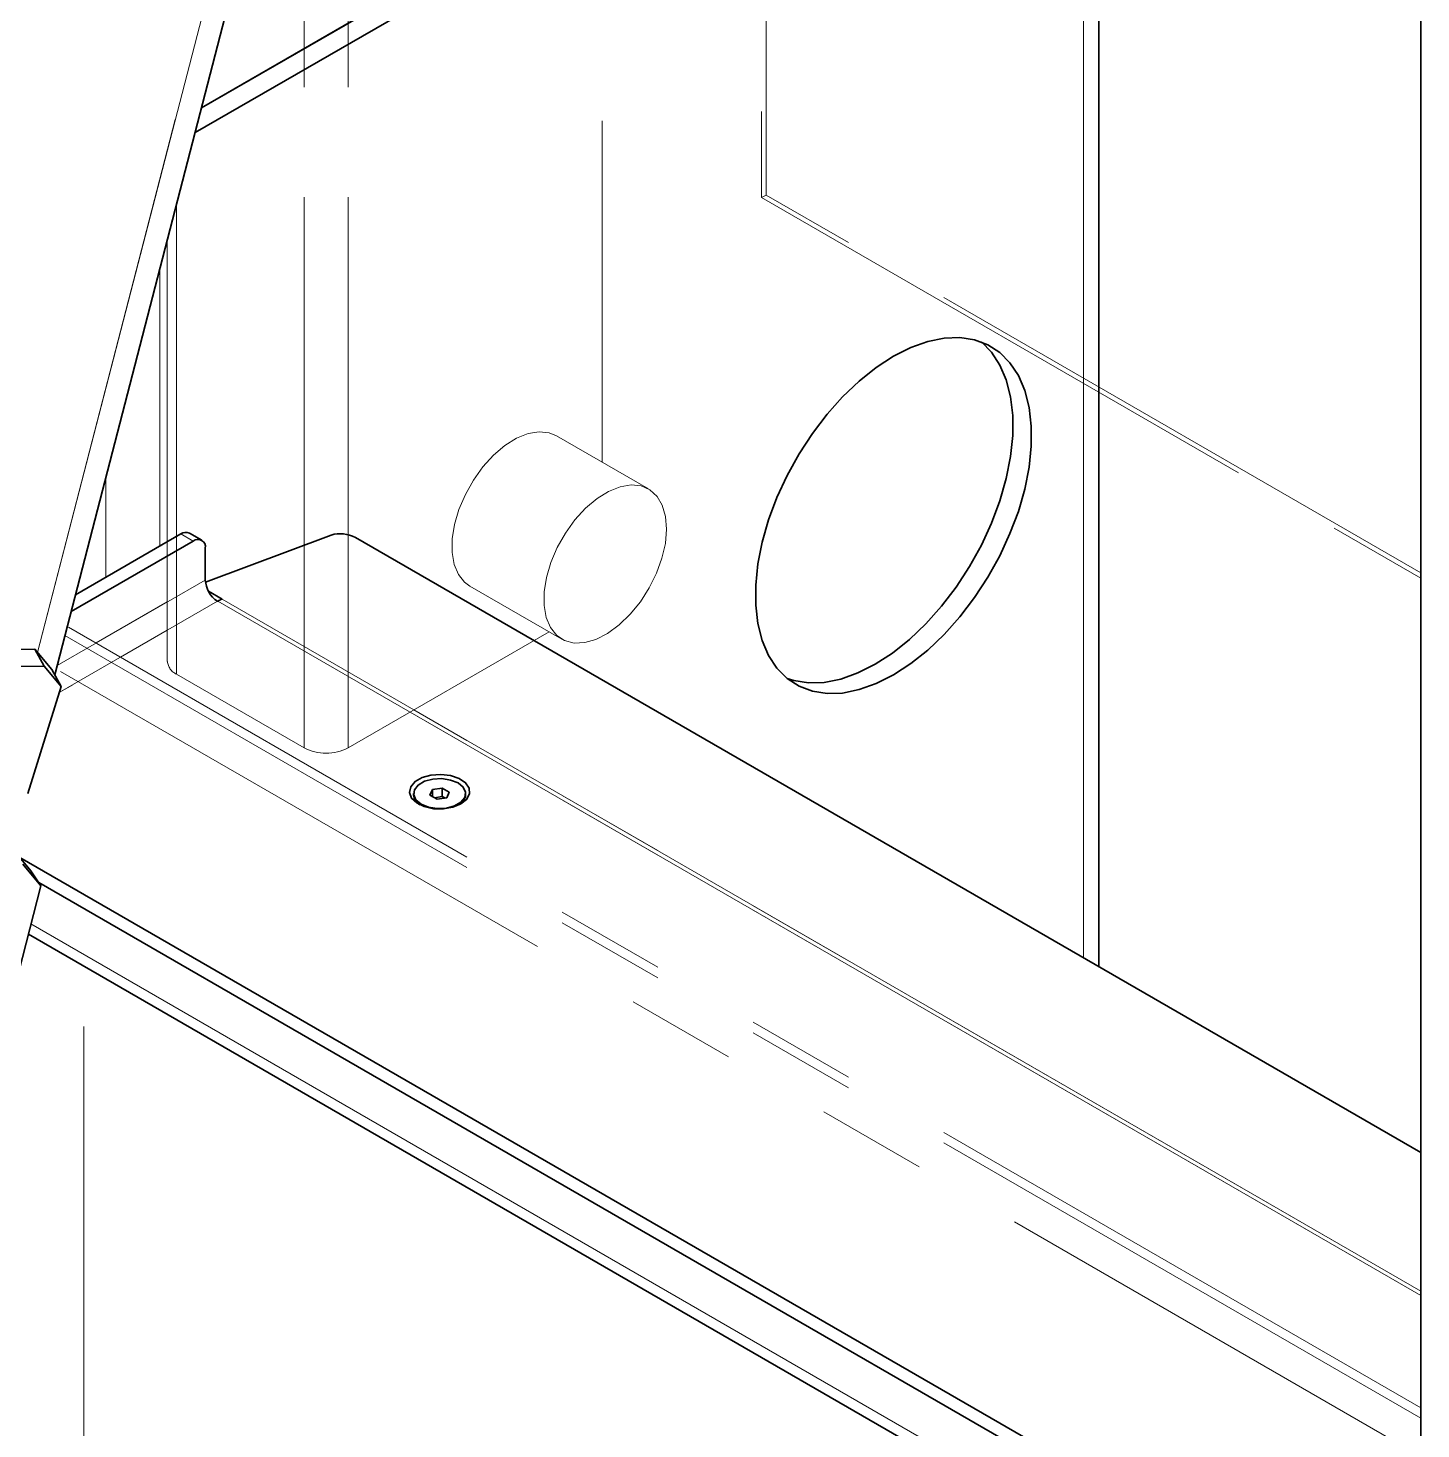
# Paper-space layout 'Blatt1' of a CAD drawing. Header units: millimetres. Extents: x 0 to 1189, y 0 to 841.
# Drawn here: x 591.85 to 607.91, y 113.46 to 129.61 of the extents above; entities that cross this region are included whole.
import ezdxf

# ---------------------------------------------------------------- set-up
doc = ezdxf.new("R2010")
doc.units = ezdxf.units.MM
doc.linetypes.add('PHANTOM', pattern=[12.7, 6.35, -1.27, 1.27, -1.27, 1.27, -1.27])

psp = doc.layouts.new('Blatt1')

# ---------------------------------------------------------------- linework, layer by layer
at = {"color": 7, "linetype": 'Continuous', "lineweight": 35}
for p, q in [((607.913, 172.867), (607.913, 84.419)), ((604.2, 118.787), (604.2, 134.563)), ((599.145, 131.747), (593.855, 128.693)), ((593.855, 128.693), (599.11, 131.726)), ((592.163, 122.151), (594.618, 131.645)), ((593.78, 128.405), (599.322, 131.604)), ((592.402, 123.077), (593.615, 123.777)), ((593.857, 123.705), (593.715, 123.787)), ((593.9, 123.223), (595.348, 123.765)), ((592.353, 122.885), (593.757, 123.695)), ((593.898, 123.614), (593.898, 123.246)), ((607.913, 116.643), (595.629, 123.735)), ((593.935, 123.116), (594.091, 123.026)), ((594.041, 123.002), (594.04, 123.001)), ((591.386, 122.441), (591.931, 122.447)), ((592.039, 122.252), (591.931, 122.447)), ((591.931, 122.447), (592.129, 122.213)), ((591.495, 122.245), (592.039, 122.252)), ((592.237, 122.018), (592.039, 122.252)), ((592.129, 122.213), (592.237, 122.018)), ((592.237, 122.018), (591.851, 120.785)), ((596.518, 120.83), (596.629, 120.847)), ((596.71, 120.8), (596.629, 120.847)), ((596.629, 120.749), (596.629, 120.847)), ((596.299, 120.783), (596.299, 120.767)), ((596.488, 120.766), (596.518, 120.83)), ((596.488, 120.766), (596.57, 120.719)), ((596.518, 120.749), (596.518, 120.83)), ((596.541, 120.736), (596.629, 120.749)), ((596.57, 120.719), (596.681, 120.736)), ((596.658, 120.733), (596.629, 120.749)), ((596.71, 120.8), (596.681, 120.736)), ((596.899, 120.767), (596.899, 120.783)), ((591.68, 120.143), (591.887, 119.894)), ((607.913, 110.722), (591.759, 120.048)), ((592.002, 119.721), (591.795, 119.971)), ((591.887, 119.894), (592.002, 119.721)), ((592.002, 119.721), (591.436, 117.531)), ((607.913, 110.559), (591.977, 119.759)), ((591.858, 119.162), (607.913, 109.893))]:
    psp.add_line(p, q, dxfattribs=at)
at = {"color": 7, "linetype": 'PHANTOM', "lineweight": 18}
for p, q in [((607.913, 172.867), (607.913, 84.419)), ((598.473, 141.243), (598.473, 124.605)), ((600.312, 141.35), (600.312, 127.656)), ((600.365, 127.686), (600.365, 141.34)), ((592.163, 122.151), (594.618, 131.645)), ((600.365, 127.686), (600.312, 127.656)), ((600.312, 127.656), (607.913, 123.267)), ((607.913, 123.329), (600.365, 127.686)), ((593.46, 127.169), (593.46, 122.307)), ((599.009, 124.296), (597.948, 124.909)), ((592.402, 123.077), (593.46, 123.688)), ((592.353, 122.885), (593.46, 123.524)), ((596.948, 123.176), (598.009, 122.564)), ((607.913, 113.702), (592.321, 122.703)), ((597.862, 122.649), (595.546, 121.311)), ((607.913, 113.58), (592.28, 122.605)), ((607.913, 116.643), (597.687, 122.547)), ((591.386, 122.441), (591.931, 122.447)), ((592.039, 122.252), (591.931, 122.447)), ((591.931, 122.447), (592.129, 122.213)), ((591.495, 122.245), (592.039, 122.252)), ((592.237, 122.018), (592.039, 122.252)), ((592.129, 122.213), (592.237, 122.018)), ((595.037, 121.311), (593.566, 122.16)), ((592.237, 122.018), (591.851, 120.785)), ((596.518, 120.83), (596.629, 120.847)), ((596.71, 120.8), (596.629, 120.847)), ((596.629, 120.828), (596.629, 120.847)), ((596.299, 120.783), (596.299, 120.767)), ((596.488, 120.766), (596.518, 120.83)), ((596.488, 120.766), (596.57, 120.719)), ((596.518, 120.811), (596.518, 120.83)), ((596.57, 120.719), (596.681, 120.736)), ((596.71, 120.8), (596.681, 120.736)), ((596.899, 120.767), (596.899, 120.783)), ((591.68, 120.143), (591.887, 119.894)), ((607.913, 110.722), (591.759, 120.048)), ((592.002, 119.721), (591.795, 119.971)), ((591.887, 119.894), (592.002, 119.721)), ((592.002, 119.721), (591.436, 117.531)), ((607.913, 110.559), (591.977, 119.759)), ((591.858, 119.162), (607.913, 109.893)), ((592.498, 111.748), (592.498, 118.792))]:
    psp.add_line(p, q, dxfattribs=at)
at = {"color": 8, "linetype": 'PHANTOM', "lineweight": 18}
for p, q in [((595.546, 121.311), (595.546, 135.427)), ((595.037, 121.311), (595.037, 133.221)), ((591.963, 122.409), (594.235, 131.198)), ((593.566, 127.576), (593.566, 122.16)), ((593.375, 126.838), (593.375, 123.638)), ((592.753, 124.431), (592.753, 123.279)), ((593.46, 122.994), (592.64, 122.52)), ((592.922, 122.356), (593.46, 122.667)), ((592.215, 122.275), (592.192, 122.261)), ((592.23, 122.193), (607.913, 113.139)), ((592.215, 121.948), (592.371, 122.038)), ((607.913, 114.994), (596.258, 121.723)), ((607.913, 115.046), (596.303, 121.748)), ((607.913, 110.028), (591.888, 119.28))]:
    psp.add_line(p, q, dxfattribs=at)
at = {"color": 8, "linetype": 'Continuous', "lineweight": 18}
for p, q in [((604.024, 134.318), (604.024, 118.889)), ((591.963, 122.409), (594.235, 131.198)), ((593.757, 123.695), (593.615, 123.777)), ((593.898, 123.246), (592.192, 122.261)), ((592.215, 121.948), (594.04, 123.001)), ((607.913, 114.994), (594.041, 123.002)), ((607.913, 115.046), (594.091, 123.026)), ((607.913, 110.028), (591.888, 119.28))]:
    psp.add_line(p, q, dxfattribs=at)
at = {"color": 7, "linetype": 'Continuous', "lineweight": 35, "flags": 128}
for points in [[(601.832, 125.827), (602.031, 125.927), (602.228, 125.997), (602.418, 126.036), (602.598, 126.042), (602.767, 126.016), (602.921, 125.957), (603.058, 125.868), (603.175, 125.749), (603.272, 125.603), (603.345, 125.431), (603.395, 125.236), (603.42, 125.021), (603.42, 124.791), (603.395, 124.547), (603.345, 124.295), (603.272, 124.038), (603.175, 123.781), (603.058, 123.526), (602.921, 123.279), (602.767, 123.043), (602.598, 122.822), (602.418, 122.619), (602.228, 122.438), (602.031, 122.282), (601.832, 122.152), (601.633, 122.052), (601.436, 121.982), (601.246, 121.943), (601.066, 121.937), (600.897, 121.963), (600.743, 122.021), (600.606, 122.111), (600.489, 122.23), (600.392, 122.376), (600.319, 122.548), (600.269, 122.743), (600.244, 122.957), (600.244, 123.188), (600.269, 123.432), (600.319, 123.684), (600.392, 123.941), (600.489, 124.198), (600.606, 124.453), (600.743, 124.7), (600.897, 124.936), (601.066, 125.157), (601.246, 125.36), (601.436, 125.541), (601.633, 125.697), (601.832, 125.827)], [(602.846, 125.991), (602.963, 125.872), (603.059, 125.725), (603.133, 125.553), (603.183, 125.358), (603.208, 125.144), (603.208, 124.913), (603.183, 124.67), (603.133, 124.418), (603.059, 124.161), (602.963, 123.903), (602.846, 123.649), (602.709, 123.401), (602.555, 123.165), (602.386, 122.944), (602.206, 122.742), (602.015, 122.561), (601.819, 122.404), (601.62, 122.275), (601.42, 122.174), (601.224, 122.104), (601.034, 122.066), (600.853, 122.059), (600.685, 122.086), (600.606, 122.111)], [(596.845, 120.664), (596.911, 120.717), (596.944, 120.78), (596.939, 120.846), (596.897, 120.908), (596.824, 120.958), (596.726, 120.992), (596.614, 121.005), (596.5, 120.997), (596.398, 120.968), (596.317, 120.922), (596.267, 120.862), (596.253, 120.797), (596.276, 120.732), (596.335, 120.676), (596.422, 120.633), (596.528, 120.609), (596.642, 120.606), (596.752, 120.625), (596.845, 120.664)], [(596.522, 120.95), (596.427, 120.925), (596.354, 120.882), (596.31, 120.828), (596.301, 120.768), (596.327, 120.71), (596.387, 120.661), (596.473, 120.626), (596.573, 120.611), (596.677, 120.616), (596.771, 120.641), (596.845, 120.684), (596.889, 120.738), (596.898, 120.798), (596.871, 120.856), (596.812, 120.906), (596.726, 120.94), (596.626, 120.956), (596.522, 120.95)]]:
    psp.add_lwpolyline(points, dxfattribs=at)
at = {"color": 7, "linetype": 'PHANTOM', "lineweight": 18, "flags": 128}
for points in [[(597.948, 124.909), (597.863, 124.943), (597.747, 124.955), (597.62, 124.934), (597.487, 124.881), (597.353, 124.797), (597.222, 124.686), (597.099, 124.552), (596.989, 124.399), (596.896, 124.234), (596.822, 124.061), (596.771, 123.888), (596.745, 123.721), (596.743, 123.565), (596.768, 123.426), (596.817, 123.31), (596.888, 123.22), (596.948, 123.176)], [(599.204, 123.98), (599.167, 124.108), (599.107, 124.211), (599.024, 124.287), (598.924, 124.331), (598.808, 124.343), (598.681, 124.322), (598.548, 124.268), (598.414, 124.185), (598.283, 124.074), (598.16, 123.94), (598.05, 123.787), (597.956, 123.622), (597.883, 123.449), (597.832, 123.276), (597.805, 123.109), (597.804, 122.953), (597.828, 122.814), (597.877, 122.698), (597.949, 122.608), (598.041, 122.548), (598.15, 122.519), (598.272, 122.524), (598.402, 122.562), (598.536, 122.63), (598.67, 122.728), (598.797, 122.851), (598.914, 122.995), (599.016, 123.155), (599.1, 123.325), (599.163, 123.498), (599.202, 123.669), (599.216, 123.832), (599.204, 123.98)], [(596.845, 120.664), (596.911, 120.717), (596.944, 120.78), (596.939, 120.846), (596.897, 120.908), (596.824, 120.958), (596.726, 120.992), (596.614, 121.005), (596.5, 120.997), (596.398, 120.968), (596.317, 120.922), (596.267, 120.862), (596.253, 120.797), (596.276, 120.732), (596.335, 120.676), (596.422, 120.633), (596.528, 120.609), (596.642, 120.606), (596.752, 120.625), (596.845, 120.664)], [(596.522, 120.95), (596.427, 120.925), (596.354, 120.882), (596.31, 120.828), (596.301, 120.768), (596.327, 120.71), (596.387, 120.661), (596.473, 120.626), (596.573, 120.611), (596.677, 120.616), (596.771, 120.641), (596.845, 120.684), (596.889, 120.738), (596.898, 120.798), (596.871, 120.856), (596.812, 120.906), (596.726, 120.94), (596.626, 120.956), (596.522, 120.95)]]:
    psp.add_lwpolyline(points, dxfattribs=at)
at = {"color": 7, "linetype": 'Continuous', "lineweight": 35}
for centre, radius, start, end in [((593.674, 123.695), 0.101, 65.6929, 125.6176), ((595.453, 123.412), 0.368, 61.4374, 106.5238), ((593.812, 123.628), 0.0873, 350.786, 129.2033), ((594.205, 123.26), 0.307, 182.6055, 237.3945), ((594.207, 122.718), 0.329, 110.7216, 120.2115), ((596.436, 120.775), 0.137, 183.3671, 241.7893), ((596.752, 120.781), 0.148, 300.5494, 354.2932)]:
    psp.add_arc(centre, radius, start, end, dxfattribs=at)
at = {"color": 7, "linetype": 'PHANTOM', "lineweight": 18}
for centre, radius, start, end in [((593.641, 122.325), 0.181, 185.6948, 245.6253), ((595.291, 121.803), 0.553, 242.6097, 297.3903), ((596.436, 120.775), 0.136, 183.3449, 241.4916), ((596.753, 120.781), 0.147, 300.833, 354.3282)]:
    psp.add_arc(centre, radius, start, end, dxfattribs=at)

doc.saveas('drawing.dxf')
